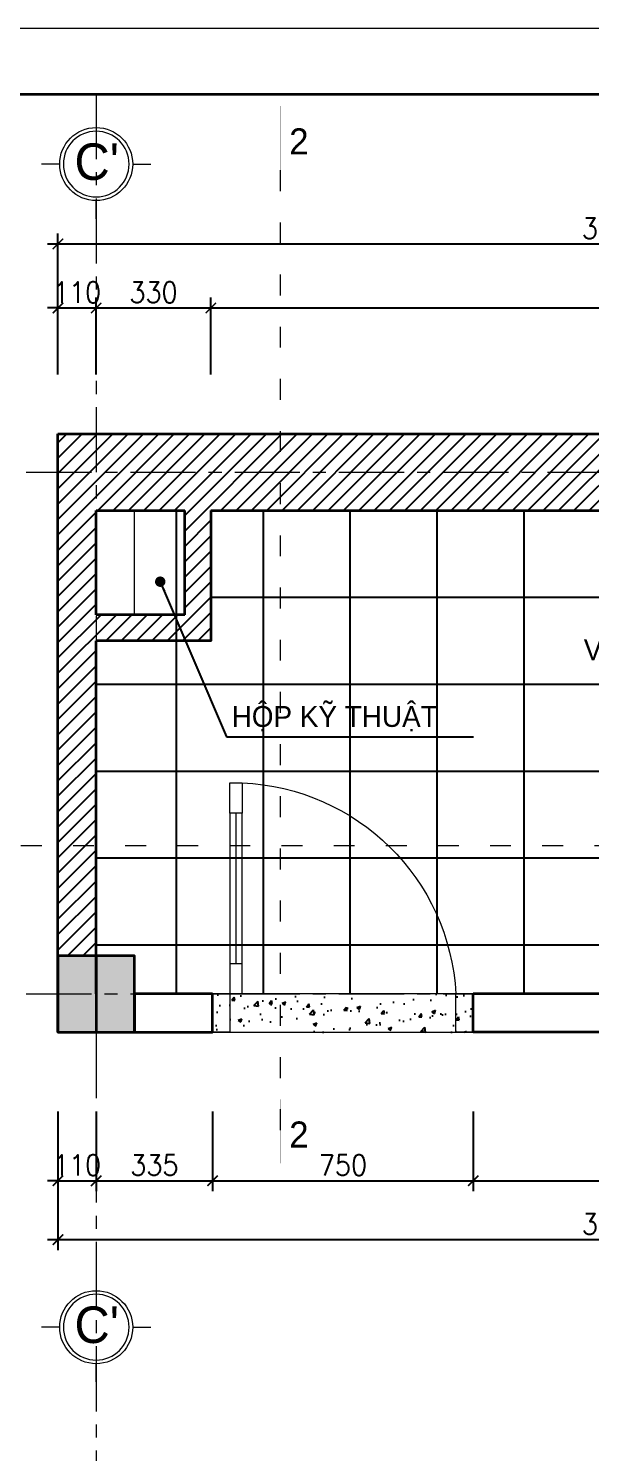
# Model space of a CAD drawing. Header units: millimetres. Extents: x -529782 to -142003, y -492574 to -273331.
# Drawn here: x -226819 to -225202, y -448418 to -444323 of the extents above; entities that cross this region are included whole.
import ezdxf
from ezdxf.enums import TextEntityAlignment as Align

# ---------------------------------------------------------------- set-up
doc = ezdxf.new("R2010")
doc.units = ezdxf.units.MM
doc.header["$LTSCALE"] = 500
doc.header["$MEASUREMENT"] = 0
doc.header["$PDMODE"] = 3
doc.linetypes.add('ACAD_ISO03W100', pattern=[30, 12, -18])
doc.linetypes.add('CENTER', pattern=[2, 1.25, -0.25, 0.25, -0.25])
doc.layers.get('0').update_dxf_attribs({"linetype": 'CONTINUOUS', "lineweight": 13})
doc.layers.get('Defpoints').update_dxf_attribs({"color": 255, "linetype": 'CONTINUOUS', "lineweight": 13})
for name, color, linetype, lineweight in [('1.cat 30', 30, 'CONTINUOUS', 35), ('1.cot', 2, 'CONTINUOUS', 35), ('2.thay 145', 145, 'CONTINUOUS', 18), ('3.manh 08', 8, 'CONTINUOUS', 9), ('7.tim 67', 67, 'CENTER', 9), ('9.text \xad white', 7, 'CONTINUOUS', 15), ('CA.dim 08', 251, 'CONTINUOUS', 13), ('CA.manh 08', 8, 'CONTINUOUS', 9), ('CA.thay 145', 145, 'CONTINUOUS', 18), ('noithat', 15, 'CONTINUOUS', 9)]:
    doc.layers.add(name, color=color, linetype=linetype, lineweight=lineweight)
doc.layers.add('HACH', color=250, linetype='CONTINUOUS')
doc.layers.add('THAY', color=7, linetype='CONTINUOUS')
doc.styles.add('CA.JSC1', font='')
doc.styles.get("Standard").update_dxf_attribs({"font": 'txt.shx', "width": 0.9})
doc.styles.add('VnAvantH', font='')
doc.styles.get('CA.JSC1').set_extended_font_data('.VnAvantH')
doc.styles.get('VnAvantH').set_extended_font_data('.VnAvantH')
doc.dimstyles.new('CA 30', dxfattribs={"dimscale": 0, "dimtxt": 60, "dimasz": 30, "dimexe": 30, "dimexo": 0, "dimgap": 15, "dimtad": 1, "dimdec": 0, "dimzin": 0, "dimdsep": 46, "dimtxsty": 'Standard', "dimblk": 'ARCHTICK', "dimcen": 0.09, "dimdle": 30, "dimclrd": 256, "dimclre": 256, "dimclrt": 7, "dimadec": 0, "dimazin": 0, "dimtfac": 1, "dimtdec": 0, "dimtix": 1, "dimtmove": 2, "dimatfit": 3, "dimldrblk": 'DOT', "dimfxl": 1, "dimtolj": 1, "dimtzin": 0, "dimarcsym": 0})

# ---------------------------------------------------------------- blocks, each defined once
blk = doc.blocks.new('A$C1A9D127A')
at = {"layer": 'noithat', "color": 135, "linetype": 'Continuous'}
for p, q in [((49.99985728343017, 109.9998206971213), (-0.0001427165698260069, 109.9998206971213)), ((-0.0001427165698260069, 109.9998206971213), (-0.0001427165698260069, -0.000179302878677845)), ((49.99985728343017, -0.000179302878677845), (49.99985728343017, 109.9998206971213)), ((-0.0001427165698260069, -0.000179302878677845), (49.99985728343017, -0.000179302878677845))]:
    blk.add_line(p, q, dxfattribs=at)
blk = doc.blocks.new('A$C2BDB356E')
at = {"layer": 'noithat', "color": 135, "linetype": 'Continuous'}
for p, q in [((0.0007344302721321583, 599.9999563574092), (0.0007344302721321583, 699.9999563574092)), ((0.0007344302721321583, 699.9999563574092), (40.00073443027213, 699.9999563574092)), ((40.00073443027213, 699.9999563574092), (40.00073443027213, 599.9999563574092)), ((40.00073443027213, 599.9999563574092), (0.0007344302721321583, 599.9999563574092)), ((0.0007344302721321583, 99.99995635740925), (0.0007344302721321583, -4.364259075373411e-05)), ((40.00073443027213, 99.99995635740925), (0.0007344302721321583, 99.99995635740925)), ((40.00073443027213, -4.364259075373411e-05), (40.00073443027213, 99.99995635740925)), ((0.0007344302721321583, -4.364259075373411e-05), (40.00073443027213, -4.364259075373411e-05))]:
    blk.add_line(p, q, dxfattribs=at)
at = {"layer": 'noithat', "color": 8, "linetype": 'Continuous'}
for p, q in [((0.0007344302721321583, 99.99995635740925), (0.0007344302721321583, 599.9999563574092)), ((20.00073443027213, 599.9999563574092), (20.00073443027213, 99.99995635740925)), ((40.00073443027213, 599.9999563574092), (40.00073443027213, 99.99995635740925))]:
    blk.add_line(p, q, dxfattribs=at)
at = {"layer": 'noithat', "color": 1, "linetype": 'Continuous'}
blk.add_arc((10.18820847296689, 740.3098040898665), 740.9098847954065, 272.306074052381, 356.8812333185894, dxfattribs=at)
blk = doc.blocks.new('khung co loan')
at = {"layer": '1.cat 30'}
blk.add_lwpolyline([(1158.281703106128, -14553.47590842255), (1158.281703106128, -303.4759079545038), (20658.28170374641, -303.4759079545038), (20658.28170374641, -14553.47590842255)], close=True, dxfattribs=at)
at = {"layer": '3.manh 08'}
blk.add_lwpolyline([(0, -14850.00000048772), (21000.00000000023, -14850.00000048772), (21000.00000000023, -4.877219907939434e-07), (0, -4.877219907939434e-07)], close=True, dxfattribs=at)
blk = doc.blocks.new('A$C41BA5761')
at = {"layer": '2.thay 145'}
blk.add_lwpolyline([(839.9994073519047, 524.9998310285737, -3898660.642287513), (839.9994073521084, 525.0001542164828, 1.154242490888426e-06), (839.9994073524431, 524.9999926225864, 1.154242490888426e-06)], format="xyb", dxfattribs=at)
at = {"layer": '3.manh 08'}
for p, q in [((524.9994049160159, 1050.000159478077), (524.9994049160159, 875.0001713204256)), ((174.9994048396911, 525.0001523148676), (-0.000583361616008915, 525.0001523148676)), ((874.9994049923262, 525.0001523148676), (1049.999393193633, 525.0001523148676)), ((524.9994049160159, 0.0001831847475841641), (524.9994049160159, 175.000171342399))]:
    blk.add_line(p, q, dxfattribs=at)
blk.add_arc((524.9994049160159, 525.0001713313977), 349.9999999890093, 359.9999968883953, 359.9999381014106, dxfattribs=at)
blk = doc.blocks.new('_ArchTick')
at = {"color": 1, "linetype": 'ByBlock', "const_width": 0.150000081}
blk.add_lwpolyline([(-0.5000002699998731, -0.5000002699998731), (0.5000002699998731, 0.5000002699998731)], dxfattribs=at)
blk = doc.blocks.new('*D800')
at = {"layer": 'CA.dim 08', "lineweight": -2, "transparency": 16777216}
for p, q in [((-226734.3461916135, -445126.8100952004), (-226764.3461916135, -445126.8100952004)), ((-226734.3461916135, -445317.8060453645), (-226734.3461916135, -445096.8100952004)), ((-226734.3461916135, -445126.8100952004), (-226624.3461916135, -445126.8100952004)), ((-226624.3461916135, -445317.8060453645), (-226624.3461916135, -445096.8100952004)), ((-226624.3461916135, -445126.8100952004), (-226594.3461916135, -445126.8100952004))]:
    blk.add_line(p, q, dxfattribs=at)
at = {"layer": 'Defpoints', "color": 0, "transparency": 16777216}
for p in [(-226624.3461916135, -445126.8100952004), (-226734.3461916135, -445317.8060453645), (-226624.3461916135, -445317.8060453645)]:
    blk.add_point(p, dxfattribs=at)
at = {"layer": 'CA.dim 08', "lineweight": -2, "transparency": 16777216, "xscale": 30, "yscale": 30, "zscale": 30}
blk.add_blockref('_ArchTick', (-226734.3461916135, -445126.8100952004), dxfattribs=at)
at = {"layer": 'CA.dim 08', "lineweight": -2, "transparency": 16777216, "xscale": 30, "yscale": 30, "zscale": 30, "rotation": 180}
blk.add_blockref('_ArchTick', (-226624.3461916135, -445126.8100952004), dxfattribs=at)
at = {"layer": 'CA.dim 08', "color": 7, "transparency": 16777216, "insert": (-226679.3461916135, -445081.8100952004), "char_height": 60, "attachment_point": 5}
blk.add_mtext('\\A1;110', dxfattribs=at)
blk = doc.blocks.new('_DOT')
at = {"color": 1, "linetype": 'ByBlock'}
blk.add_line((-0.5, 0), (-1, 0), dxfattribs=at)
at = {"color": 1, "linetype": 'ByBlock', "const_width": 0.5}
blk.add_lwpolyline([(-0.25, 0, 1), (0.25, 0, 1)], format="xyb", close=True, dxfattribs=at)
blk = doc.blocks.new('DOT')
at = {"layer": 'THAY', "color": 0, "linetype": 'ByBlock'}
blk.add_line((-0.5, 0), (-1, 0), dxfattribs=at)
at = {"layer": 'THAY', "color": 0, "linetype": 'ByBlock', "const_width": 0.5}
blk.add_lwpolyline([(-0.25, 0, 1), (0.25, 0, 1)], format="xyb", close=True, dxfattribs=at)
blk = doc.blocks.new('*D801')
at = {"layer": 'CA.dim 08', "lineweight": -2, "transparency": 16777216}
for p, q in [((-226654.3461916135, -445126.8100952004), (-226264.3461916135, -445126.8100952004)), ((-226624.3461916135, -445317.8060453645), (-226624.3461916135, -445096.8100952004)), ((-226294.3461916135, -445317.8060453645), (-226294.3461916135, -445096.8100952004))]:
    blk.add_line(p, q, dxfattribs=at)
at = {"layer": 'Defpoints', "color": 0, "transparency": 16777216}
for p in [(-226294.3461916135, -445126.8100952004), (-226624.3461916135, -445317.8060453645), (-226294.3461916135, -445317.8060453645)]:
    blk.add_point(p, dxfattribs=at)
at = {"layer": 'CA.dim 08', "lineweight": -2, "transparency": 16777216, "xscale": 30, "yscale": 30, "zscale": 30, "rotation": 180}
blk.add_blockref('_ArchTick', (-226624.3461916135, -445126.8100952004), dxfattribs=at)
at = {"layer": 'CA.dim 08', "lineweight": -2, "transparency": 16777216, "xscale": 30, "yscale": 30, "zscale": 30}
blk.add_blockref('_ArchTick', (-226294.3461916135, -445126.8100952004), dxfattribs=at)
at = {"layer": 'CA.dim 08', "color": 7, "transparency": 16777216, "insert": (-226459.3461916135, -445081.8100952004), "char_height": 60, "attachment_point": 5}
blk.add_mtext('\\A1;330', dxfattribs=at)
blk = doc.blocks.new('*D802')
at = {"layer": 'CA.dim 08', "lineweight": -2, "transparency": 16777216}
for p, q in [((-226324.3461916135, -445126.8100952004), (-223614.3461916136, -445126.8100952004)), ((-226294.3461916135, -445317.8060453645), (-226294.3461916135, -445096.8100952004)), ((-223644.3461916136, -445317.8060453645), (-223644.3461916136, -445096.8100952004))]:
    blk.add_line(p, q, dxfattribs=at)
at = {"layer": 'Defpoints', "color": 0, "transparency": 16777216}
for p in [(-223644.3461916136, -445126.8100952004), (-226294.3461916135, -445317.8060453645), (-223644.3461916136, -445317.8060453645)]:
    blk.add_point(p, dxfattribs=at)
at = {"layer": 'CA.dim 08', "lineweight": -2, "transparency": 16777216, "xscale": 30, "yscale": 30, "zscale": 30, "rotation": 180}
blk.add_blockref('_ArchTick', (-226294.3461916135, -445126.8100952004), dxfattribs=at)
at = {"layer": 'CA.dim 08', "lineweight": -2, "transparency": 16777216, "xscale": 30, "yscale": 30, "zscale": 30}
blk.add_blockref('_ArchTick', (-223644.3461916136, -445126.8100952004), dxfattribs=at)
at = {"layer": 'CA.dim 08', "color": 7, "transparency": 16777216, "insert": (-224969.3461916135, -445081.8100952004), "char_height": 60, "attachment_point": 5}
blk.add_mtext('\\A1;2650', dxfattribs=at)
blk = doc.blocks.new('*D804')
at = {"layer": 'CA.dim 08', "lineweight": -2, "transparency": 16777216}
for p, q in [((-226734.3461916135, -445317.8060453645), (-226734.3461916135, -444912.6217717526)), ((-223534.3461916136, -445317.8060453645), (-223534.3461916136, -444912.6217717526)), ((-226764.3461916135, -444942.6217717526), (-223504.3461916136, -444942.6217717526))]:
    blk.add_line(p, q, dxfattribs=at)
at = {"layer": 'Defpoints', "color": 0, "transparency": 16777216}
for p in [(-223534.3461916136, -444942.6217717526), (-226734.3461916135, -445317.8060453645), (-223534.3461916136, -445317.8060453645)]:
    blk.add_point(p, dxfattribs=at)
at = {"layer": 'CA.dim 08', "lineweight": -2, "transparency": 16777216, "xscale": 30, "yscale": 30, "zscale": 30, "rotation": 180}
blk.add_blockref('_ArchTick', (-226734.3461916135, -444942.6217717526), dxfattribs=at)
at = {"layer": 'CA.dim 08', "lineweight": -2, "transparency": 16777216, "xscale": 30, "yscale": 30, "zscale": 30}
blk.add_blockref('_ArchTick', (-223534.3461916136, -444942.6217717526), dxfattribs=at)
at = {"layer": 'CA.dim 08', "color": 7, "transparency": 16777216, "insert": (-225134.3461916136, -444897.6217717526), "char_height": 60, "attachment_point": 5}
blk.add_mtext('\\A1;3200', dxfattribs=at)
blk = doc.blocks.new('*D814')
at = {"layer": 'CA.dim 08', "lineweight": -2, "transparency": 16777216}
for p, q in [((-226734.3461916135, -447437.3966474356), (-226734.3461916135, -447666.1770878966)), ((-226624.3461916135, -447437.3966474356), (-226624.3461916135, -447666.1770878966)), ((-226734.3461916135, -447636.1770878966), (-226764.3461916135, -447636.1770878966)), ((-226734.3461916135, -447636.1770878966), (-226624.3461916135, -447636.1770878966)), ((-226624.3461916135, -447636.1770878966), (-226594.3461916135, -447636.1770878966))]:
    blk.add_line(p, q, dxfattribs=at)
at = {"layer": 'Defpoints', "color": 0, "transparency": 16777216}
for p in [(-226734.3461916135, -447437.3966474356), (-226624.3461916135, -447437.3966474356), (-226624.3461916135, -447636.1770878966)]:
    blk.add_point(p, dxfattribs=at)
at = {"layer": 'CA.dim 08', "lineweight": -2, "transparency": 16777216, "xscale": 30, "yscale": 30, "zscale": 30}
blk.add_blockref('_ArchTick', (-226734.3461916135, -447636.1770878966), dxfattribs=at)
at = {"layer": 'CA.dim 08', "lineweight": -2, "transparency": 16777216, "xscale": 30, "yscale": 30, "zscale": 30, "rotation": 180}
blk.add_blockref('_ArchTick', (-226624.3461916135, -447636.1770878966), dxfattribs=at)
at = {"layer": 'CA.dim 08', "color": 7, "transparency": 16777216, "insert": (-226679.3461916135, -447591.1770878966), "char_height": 60, "attachment_point": 5}
blk.add_mtext('\\A1;110', dxfattribs=at)
blk = doc.blocks.new('*D815')
at = {"layer": 'CA.dim 08', "lineweight": -2, "transparency": 16777216}
for p, q in [((-226624.3461916135, -447437.3966474356), (-226624.3461916135, -447666.1770878966)), ((-226289.3461916135, -447437.3966474356), (-226289.3461916135, -447666.1770878966)), ((-226654.3461916135, -447636.1770878966), (-226259.3461916135, -447636.1770878966))]:
    blk.add_line(p, q, dxfattribs=at)
at = {"layer": 'Defpoints', "color": 0, "transparency": 16777216}
for p in [(-226624.3461916135, -447437.3966474356), (-226289.3461916135, -447437.3966474356), (-226289.3461916135, -447636.1770878966)]:
    blk.add_point(p, dxfattribs=at)
at = {"layer": 'CA.dim 08', "lineweight": -2, "transparency": 16777216, "xscale": 30, "yscale": 30, "zscale": 30, "rotation": 180}
blk.add_blockref('_ArchTick', (-226624.3461916135, -447636.1770878966), dxfattribs=at)
at = {"layer": 'CA.dim 08', "lineweight": -2, "transparency": 16777216, "xscale": 30, "yscale": 30, "zscale": 30}
blk.add_blockref('_ArchTick', (-226289.3461916135, -447636.1770878966), dxfattribs=at)
at = {"layer": 'CA.dim 08', "color": 7, "transparency": 16777216, "insert": (-226456.8461916135, -447591.1770878966), "char_height": 60, "attachment_point": 5}
blk.add_mtext('\\A1;335', dxfattribs=at)
blk = doc.blocks.new('*D816')
at = {"layer": 'CA.dim 08', "lineweight": -2, "transparency": 16777216}
for p, q in [((-226289.3461916135, -447437.3966474356), (-226289.3461916135, -447666.1770878966)), ((-225539.3461916135, -447437.3966474356), (-225539.3461916135, -447666.1770878966)), ((-226319.3461916135, -447636.1770878966), (-225509.3461916135, -447636.1770878966))]:
    blk.add_line(p, q, dxfattribs=at)
at = {"layer": 'Defpoints', "color": 0, "transparency": 16777216}
for p in [(-226289.3461916135, -447437.3966474356), (-225539.3461916135, -447437.3966474356), (-225539.3461916135, -447636.1770878966)]:
    blk.add_point(p, dxfattribs=at)
at = {"layer": 'CA.dim 08', "lineweight": -2, "transparency": 16777216, "xscale": 30, "yscale": 30, "zscale": 30, "rotation": 180}
blk.add_blockref('_ArchTick', (-226289.3461916135, -447636.1770878966), dxfattribs=at)
at = {"layer": 'CA.dim 08', "lineweight": -2, "transparency": 16777216, "xscale": 30, "yscale": 30, "zscale": 30}
blk.add_blockref('_ArchTick', (-225539.3461916135, -447636.1770878966), dxfattribs=at)
at = {"layer": 'CA.dim 08', "color": 7, "transparency": 16777216, "insert": (-225914.3461916135, -447591.1770878966), "char_height": 60, "attachment_point": 5}
blk.add_mtext('\\A1;750', dxfattribs=at)
blk = doc.blocks.new('*D817')
at = {"layer": 'CA.dim 08', "lineweight": -2, "transparency": 16777216}
for p, q in [((-225539.3461916135, -447437.3966474356), (-225539.3461916135, -447666.1770878966)), ((-223644.3461916136, -447437.3966474356), (-223644.3461916136, -447666.1770878966)), ((-225569.3461916135, -447636.1770878966), (-223614.3461916136, -447636.1770878966))]:
    blk.add_line(p, q, dxfattribs=at)
at = {"layer": 'Defpoints', "color": 0, "transparency": 16777216}
for p in [(-225539.3461916135, -447437.3966474356), (-223644.3461916136, -447437.3966474356), (-223644.3461916136, -447636.1770878966)]:
    blk.add_point(p, dxfattribs=at)
at = {"layer": 'CA.dim 08', "lineweight": -2, "transparency": 16777216, "xscale": 30, "yscale": 30, "zscale": 30, "rotation": 180}
blk.add_blockref('_ArchTick', (-225539.3461916135, -447636.1770878966), dxfattribs=at)
at = {"layer": 'CA.dim 08', "lineweight": -2, "transparency": 16777216, "xscale": 30, "yscale": 30, "zscale": 30}
blk.add_blockref('_ArchTick', (-223644.3461916136, -447636.1770878966), dxfattribs=at)
at = {"layer": 'CA.dim 08', "color": 7, "transparency": 16777216, "insert": (-224591.8461916135, -447591.1770878966), "char_height": 60, "attachment_point": 5}
blk.add_mtext('\\A1;1895', dxfattribs=at)
blk = doc.blocks.new('*D819')
at = {"layer": 'CA.dim 08', "lineweight": -2, "transparency": 16777216}
for p, q in [((-226734.3461916135, -447437.3966474356), (-226734.3461916135, -447835.393499505)), ((-223534.3461916135, -447437.3966474356), (-223534.3461916135, -447835.393499505)), ((-226764.3461916135, -447805.393499505), (-223504.3461916135, -447805.393499505))]:
    blk.add_line(p, q, dxfattribs=at)
at = {"layer": 'Defpoints', "color": 0, "transparency": 16777216}
for p in [(-226734.3461916135, -447437.3966474356), (-223534.3461916135, -447437.3966474356), (-223534.3461916135, -447805.393499505)]:
    blk.add_point(p, dxfattribs=at)
at = {"layer": 'CA.dim 08', "lineweight": -2, "transparency": 16777216, "xscale": 30, "yscale": 30, "zscale": 30, "rotation": 180}
blk.add_blockref('_ArchTick', (-226734.3461916135, -447805.393499505), dxfattribs=at)
at = {"layer": 'CA.dim 08', "lineweight": -2, "transparency": 16777216, "xscale": 30, "yscale": 30, "zscale": 30}
blk.add_blockref('_ArchTick', (-223534.3461916135, -447805.393499505), dxfattribs=at)
at = {"layer": 'CA.dim 08', "color": 7, "transparency": 16777216, "insert": (-225134.3461916135, -447760.393499505), "char_height": 60, "attachment_point": 5}
blk.add_mtext('\\A1;3200', dxfattribs=at)

msp = doc.modelspace()

# ---------------------------------------------------------------- hatches: boundary and pattern name
at = {"layer": '1.cot'}
msp.add_hatch(color=256, dxfattribs=at).paths.add_polyline_path([(-226734.3461916135, -446989.0425748252), (-226734.3461916135, -447209.0425748252), (-226514.3461916135, -447209.0425748252), (-226514.3461916135, -446989.0425748252)])
at = {"layer": 'HACH'}
h = msp.add_hatch(dxfattribs=at)
h.set_pattern_fill('ANSI31', color=256, scale=250, style=0)
h.set_pattern_definition([(45, (-55910.90167481051, -65519.82577009272), (-22.09708691207961, 22.09708691207961), [])])
h.paths.add_polyline_path([(-226734.3461916135, -445489.0425748244), (-226734.3461916135, -446989.0425748252), (-226624.3461916135, -446989.0425748252), (-226624.3461916135, -446084.0425748244), (-226294.3461916135, -446084.0425748244), (-226294.3461916135, -445709.0425748245), (-223754.3461916136, -445709.0425748243), (-223754.3461916136, -445489.0425748243)])
h.paths.add_polyline_path([(-226369.3461916134, -445709.0425748245), (-226624.3461916135, -445709.0425748243), (-226624.3461916135, -446009.0425748244), (-226369.3461916135, -446009.0425748244)], flags=17)
h = msp.add_hatch(dxfattribs=at)
h.set_pattern_fill('AR-CONC', color=256, scale=15, style=0)
h.set_pattern_definition([(49.99999999999999, (-65023.32300889574, -64923.17018312344), (107.589027390113, -9.412820247389266), [11.25, -123.75]), (355, (-65023.32300889574, -64923.17018312344), (-20.81270004195, 112.8288200550018), [9, -99]), (100.4514, (-65014.35725689572, -64923.95458412345), (86.77640725710323, 103.415931309143), [9.561028499999985, -105.1713167999999]), (46.18420000000001, (-65023.32300889574, -64893.17018312344), (160.0861572938467, -24.82785214935271), [16.875, -185.625]), (96.6356, (-65009.98249714571, -64895.23917917343), (140.1994058323055, 146.1176806350663), [14.3415432, -157.75695]), (351.1842, (-65023.32300889574, -64893.17018312344), (140.1992917700441, 146.1177901387987), [13.5, -148.5]), (21, (-65008.32300889574, -64900.67018312344), (89.53605781776925, -60.39283359980082), [11.25, -123.75]), (326.0000000000001, (-65008.32300889574, -64900.67018312344), (36.49729978823726, 108.772506757028), [9, -99]), (71.4514, (-65000.86167394574, -64905.70292402344), (126.0333942872235, 48.37957450649286), [9.5610285, -105.1713168]), (37.50000000000001, (-65023.32300889574, -64923.17018312344), (1.8239782975936, 49.93407807469672), [0, -97.8, 0, -100.5, 0, -99.375]), (7.499999999999999, (-65023.32300889574, -64923.17018312344), (39.46043061632229, 59.16175678235403), [0, -57.3, 0, -95.55, 0, -37.875]), (327.5, (-65056.77300889572, -64923.17018312344), (80.07336542586137, -3.38323076015697), [0, -37.5, 0, -117, 0, -155.25]), (317.5, (-65071.77300889572, -64923.17018312344), (87.47792540135794, 15.01574734984765), [0, -48.75, 0, -77.69999999999999, 0, -110.25])])
h.paths.add_polyline_path([(-226289.3460488969, -447099.0425748245), (-226289.3460488969, -447209.0425748245), (-225539.3461916135, -447209.0425748245), (-225539.3461916136, -447099.0425748245)])

# ---------------------------------------------------------------- linework, layer by layer
at = {"layer": '1.cat 30'}
for p, q in [((-226734.3461916135, -445489.0425748244), (-223444.3461916135, -445489.0425748244)), ((-226734.3461916135, -447209.0425748245), (-226734.3461916135, -445489.0425748244)), ((-226624.3461916135, -445709.0425748244), (-226369.3461916135, -445709.0425748244)), ((-226624.3461916135, -446009.0425748244), (-226624.3461916135, -445709.0425748244)), ((-226369.3461916135, -446009.0425748244), (-226369.3461916135, -445709.0425748244)), ((-226294.3461916135, -445709.0425748244), (-223754.3461916136, -445709.0425748243)), ((-226369.3461916135, -446009.0425748244), (-226624.3461916135, -446009.0425748244)), ((-226624.3461916135, -447099.0425748244), (-226624.3461916135, -446084.0425748244)), ((-226624.3461916135, -446989.0425748252), (-226624.3461916135, -447209.0425748252)), ((-223644.3461916135, -447099.0425748244), (-225539.3461916135, -447099.0425748244)), ((-225539.3461916135, -447209.0425748245), (-225539.3461916135, -447099.0425748244)), ((-223754.3461916136, -447209.0425748245), (-225539.3461916135, -447209.0425748245))]:
    msp.add_line(p, q, dxfattribs=at)
at = {"layer": '1.cat 30', "const_width": 1.5}
for points in [[(-226094.9299849015, -444730.7840373062), (-226094.9299849015, -444729.2840373062), (-226094.9299849015, -444727.7840373062), (-226094.9299849015, -444546.150777604)], [(-226094.9299849015, -447586.1970909104), (-226094.9299849015, -447584.6970909104), (-226094.9299849015, -447583.1970909104), (-226094.9299849015, -447401.5638312082)]]:
    msp.add_lwpolyline(points, dxfattribs=at)
at = {"layer": '1.cat 30'}
msp.add_lwpolyline([(-226294.3461916135, -445709.0425748244), (-226294.3461916135, -446084.0425748244), (-226624.3461916135, -446084.0425748244)], dxfattribs=at)
msp.add_lwpolyline([(-226289.346048897, -447099.0427541274), (-226514.3461916135, -447099.0427541274), (-226514.3461916135, -447209.0425748252), (-226289.346048897, -447209.0425748252)], close=True, dxfattribs=at)
at = {"layer": '1.cot'}
msp.add_lwpolyline([(-226514.3461916135, -447209.0425748252), (-226514.3461916135, -446989.0425748252), (-226734.3461916135, -446989.0425748252), (-226734.3461916135, -447209.0425748252)], close=True, dxfattribs=at)
at = {"layer": '2.thay 145', "color": 1, "linetype": 'ACAD_ISO03W100', "ltscale": 0.01}
for p, q in [((-226094.9299849015, -444730.7840373062), (-226094.9299849015, -447502.2659514167)), ((-232390.8480635047, -446672.179599963), (-222645.3770499532, -446672.179599963))]:
    msp.add_line(p, q, dxfattribs=at)
at = {"layer": '7.tim 67', "ltscale": 0.3}
for p, q in [((-226624.3461916135, -444511.6063065617), (-226624.3461916135, -453360.3197307419)), ((-232825.7287208755, -445599.0425748238), (-222182.5586053064, -445599.0425748238)), ((-232825.7287208754, -447099.0425748238), (-222182.5586053064, -447099.0425748238))]:
    msp.add_line(p, q, dxfattribs=at)
at = {"layer": 'CA.manh 08', "color": 250}
msp.add_lwpolyline([(-226289.3461916135, -447099.0425748245), (-226289.3461916135, -447209.0425748245), (-225539.3461916135, -447209.0425748245), (-225539.3461916135, -447099.0425748245)], close=True, dxfattribs=at)
at = {"layer": 'CA.thay 145'}
for p, q in [((-226514.3461916135, -446009.0425748244), (-226514.3461916135, -445709.0425748244)), ((-226369.3461916135, -445709.0425748244), (-226369.3461916135, -446009.0425748244))]:
    msp.add_line(p, q, dxfattribs=at)
at = {"layer": 'HACH'}
for p, q in [((-226394.3461916142, -445709.0425748244), (-226394.3461916142, -447099.0425748245)), ((-226144.3461916141, -445709.0425748244), (-226144.3461916141, -447099.0425748245)), ((-225894.3461916141, -445709.0425748244), (-225894.3461916141, -447099.0425748245)), ((-225644.346191614, -445709.0425748244), (-225644.346191614, -447099.0425748245)), ((-225394.3461916139, -445709.0425748244), (-225394.3461916139, -447099.0425748245)), ((-223644.3461916136, -445959.0425748244), (-226294.3461916135, -445959.0425748244)), ((-223644.3461916136, -446209.0425748245), (-226624.3461916135, -446209.0425748245)), ((-223644.3461916136, -446459.0425748245), (-226624.3461916135, -446459.0425748245)), ((-223644.3461916136, -446709.0425748245), (-226624.3461916135, -446709.0425748245)), ((-223644.3461916136, -446959.0425748246), (-226624.3461916135, -446959.0425748246))]:
    msp.add_line(p, q, dxfattribs=at)

# ---------------------------------------------------------------- block references
at = {"layer": '2.thay 145'}
for name, p, xscale, yscale, zscale in [('khung co loan', (-233507.7554783012, -444323.1591949441), 0.6209623455069959, 0.6209623455069959, 0.6209623455069959), ('A$C41BA5761', (-226781.8460130822, -444870.5381592173), 0.2999999999883585, 0.2999999999883585, 0.2999999999883585), ('A$C41BA5761', (-226781.8460130822, -448214.6729358826), 0.2999999999883585, 0.2999999999883585, 0.2999999999883585)]:
    msp.add_blockref(name, p, dxfattribs=dict(at, xscale=xscale, yscale=yscale, zscale=zscale))
at = {"layer": 'noithat', "xscale": -0.8666666666977108, "yscale": 0.8666666666977108, "zscale": 0.8666666666666667, "rotation": 180}
msp.add_blockref('A$C2BDB356E', (-226239.3468281198, -446492.3759459814), dxfattribs=at)
at = {"layer": 'noithat', "xscale": -1, "rotation": 180}
for p in [(-226289.346048897, -447099.0427541274), (-225589.346048897, -447099.0427541274)]:
    msp.add_blockref('A$C1A9D127A', p, dxfattribs=at)

# ---------------------------------------------------------------- texts
at = {"layer": '9.text \xad white'}
for s, height, style, p in [('2', 74.99999999967304, 'VnAvantH', (-226068.9940340267, -444685.3226194221)), ('vÞ trÝ viªn g¹ch l¸t ®Çu tiªn', 60, 'CA.JSC1', (-225221.5277508349, -446139.4968025354)), ('hép kü thuËt', 60, 'CA.JSC1', (-226234.5572849691, -446331.1958511309)), ('2', 74.99999999967304, 'VnAvantH', (-226068.9940340267, -447540.7356730262))]:
    msp.add_text(s, height=height, dxfattribs=dict(at, style=style)).set_placement(p)
at = {"layer": '9.text \xad white', "style": 'CA.JSC1'}
for p in [(-226622.6960016938, -444705.9881460894), (-226622.6960016938, -448050.1229227546)]:
    msp.add_text("c'", height=104.9999929200395, dxfattribs=at).set_placement(p, align=Align.MIDDLE)

# ---------------------------------------------------------------- dimensions: what is measured, and where the dimension line sits
at = {"layer": 'CA.dim 08'}
for base, p1, p2, picture, middle in [((-223534.3461916136, -444942.6217717526), (-226734.3461916135, -445317.8060453645), (-223534.3461916136, -445317.8060453645), '*D804', (-225134.3461916136, -444897.6217717526)), ((-226624.3461916135, -445126.8100952004), (-226734.3461916135, -445317.8060453645), (-226624.3461916135, -445317.8060453645), '*D800', (-226679.3461916135, -445081.8100952004)), ((-226294.3461916135, -445126.8100952004), (-226624.3461916135, -445317.8060453645), (-226294.3461916135, -445317.8060453645), '*D801', (-226459.3461916135, -445081.8100952004)), ((-223644.3461916136, -445126.8100952004), (-226294.3461916135, -445317.8060453645), (-223644.3461916136, -445317.8060453645), '*D802', (-224969.3461916135, -445081.8100952004)), ((-226624.3461916135, -447636.1770878966), (-226734.3461916135, -447437.3966474356), (-226624.3461916135, -447437.3966474356), '*D814', (-226679.3461916135, -447591.1770878966)), ((-223534.3461916135, -447805.393499505), (-226734.3461916135, -447437.3966474356), (-223534.3461916135, -447437.3966474356), '*D819', (-225134.3461916135, -447760.393499505)), ((-226289.3461916135, -447636.1770878966), (-226624.3461916135, -447437.3966474356), (-226289.3461916135, -447437.3966474356), '*D815', (-226456.8461916135, -447591.1770878966)), ((-225539.3461916135, -447636.1770878966), (-226289.3461916135, -447437.3966474356), (-225539.3461916135, -447437.3966474356), '*D816', (-225914.3461916135, -447591.1770878966)), ((-223644.3461916136, -447636.1770878966), (-225539.3461916135, -447437.3966474356), (-223644.3461916136, -447437.3966474356), '*D817', (-224591.8461916135, -447591.1770878966))]:
    dim = msp.add_linear_dim(base=base, p1=p1, p2=p2, dimstyle='CA 30', override={"dimscale": 1, "dimldrblk": 'DOT'}, dxfattribs=at)
    dim.commit()
    dim.dimension.update_dxf_attribs({"geometry": picture, "text_midpoint": middle})

# ---------------------------------------------------------------- leaders
msp.add_leader([(-226440.0403809401, -445913.7015206467), (-226249.0360085247, -446359.9213323204), (-225538.3999225856, -446359.9213323204)], dimstyle='CA 30', override={"dimscale": 1, "dimtad": 0, "dimldrblk": 'DOT'}, dxfattribs=at)

doc.saveas('drawing.dxf')
